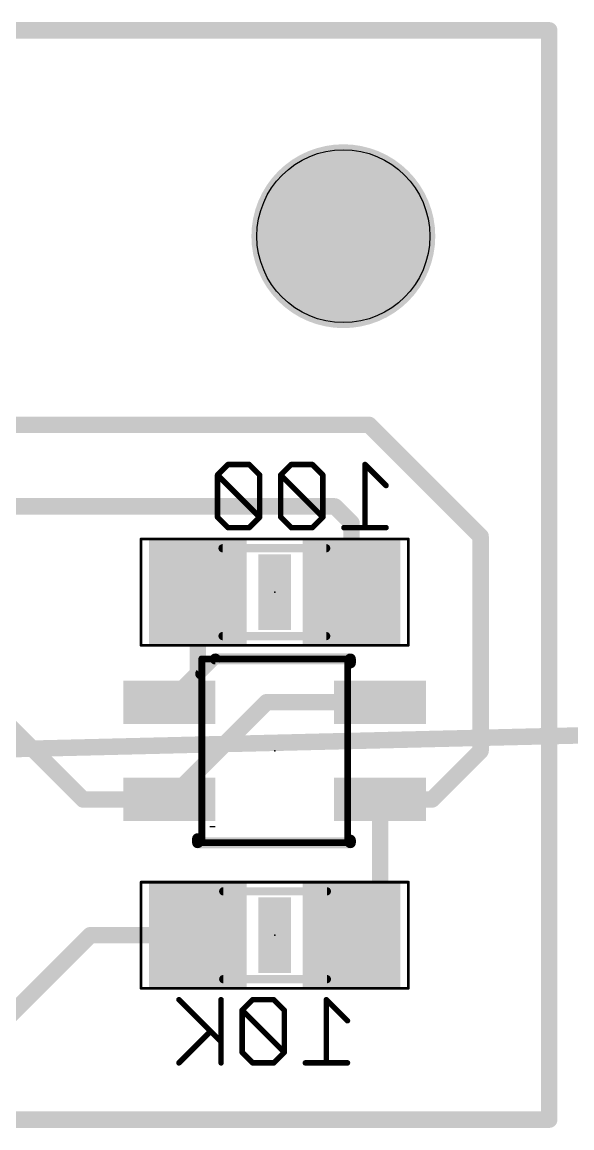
# Model space of a CAD drawing. Extents: x -1 to 156, y 2 to 108.
# Drawn here: x 105.18 to 115.35, y 1.91 to 22.38 of the extents above; entities that cross this region are included whole.
import ezdxf

# ---------------------------------------------------------------- set-up
doc = ezdxf.new("R2010")
doc.units = 0
for name, color, linetype in [('1', 22, 'CONTINUOUS'), ('16', 175, 'CONTINUOUS'), ('20', 7, 'CONTINUOUS'), ('22', 253, 'CONTINUOUS'), ('24', 7, 'CONTINUOUS'), ('28', 253, 'CONTINUOUS'), ('29', 253, 'CONTINUOUS'), ('30', 253, 'CONTINUOUS'), ('32', 253, 'CONTINUOUS'), ('36', 253, 'CONTINUOUS'), ('40', 175, 'CONTINUOUS'), ('46', 140, 'CONTINUOUS'), ('52', 253, 'CONTINUOUS')]:
    doc.layers.add(name, color=color, linetype=linetype)

# ---------------------------------------------------------------- blocks, each defined once
blk = doc.blocks.new('RECT')
blk.add_solid([(-0.5, -0.5), (0.5, -0.5), (-0.5, 0.5), (0.5, 0.5)])

msp = doc.modelspace()

# ---------------------------------------------------------------- linework, layer by layer
at = {"layer": '1', "const_width": 0.3048}
msp.add_lwpolyline([(156.21, 10.16), (-1.27, 6.35)], dxfattribs=at)
at = {"layer": '16', "const_width": 0.3048}
for points in [[(98.425, 14.9225), (111.6013, 14.9225)], [(111.6013, 14.9225), (113.665, 12.8588)], [(110.9663, 13.4144), (102.235, 13.4144)], [(111.277, 13.1036), (110.9663, 13.4144)], [(111.277, 11.8269), (111.277, 13.1036)], [(113.665, 12.8588), (113.665, 8.89)], [(108.433, 10.318), (108.433, 11.8269)], [(107.905, 9.79), (108.433, 10.318)], [(106.31, 7.99), (104.51, 9.79)], [(107.905, 7.99), (109.705, 9.79)], [(109.705, 9.79), (111.805, 9.79)], [(112.765, 7.99), (113.665, 8.89)], [(107.905, 7.99), (106.31, 7.99)], [(111.805, 5.608), (111.805, 7.99)], [(111.805, 7.99), (112.765, 7.99)], [(111.277, 5.4769), (111.805, 5.608)], [(106.4419, 5.4769), (104.2987, 3.3338)], [(108.433, 5.4769), (106.4419, 5.4769)]]:
    msp.add_lwpolyline(points, dxfattribs=at)
at = {"layer": '16', "const_width": 0.1524}
for points in [[(111.6551, 14.9764, 1), (111.5474, 14.8686)], [(111.6013, 14.8463, 1), (111.6013, 14.9987)], [(111.0201, 13.4683, 1), (110.9124, 13.3605)], [(110.9663, 13.3382, 1), (110.9663, 13.4906)], [(111.3532, 13.1036, 1), (111.2008, 13.1036)], [(111.2231, 13.0497, 1), (111.3309, 13.1575)], [(113.7412, 12.8588, 1), (113.5888, 12.8588)], [(113.6111, 12.8049, 1), (113.7189, 12.9126)], [(108.5092, 11.8269, 1), (108.3568, 11.8269)], [(111.2008, 11.8269, 1), (111.3532, 11.8269)], [(108.4869, 10.2641, 1), (108.3791, 10.3719)], [(108.3568, 10.318, 1), (108.5092, 10.318)], [(107.8511, 9.8439, 1), (107.9589, 9.7361)], [(109.705, 9.8662, 1), (109.705, 9.7138)], [(109.7589, 9.7361, 1), (109.6511, 9.8439)], [(111.805, 9.7138, 1), (111.805, 9.8662)], [(113.7189, 8.8361, 1), (113.6111, 8.9439)], [(113.5888, 8.89, 1), (113.7412, 8.89)], [(106.31, 8.0662, 1), (106.31, 7.9138)], [(106.2561, 7.9361, 1), (106.3639, 8.0439)], [(107.8511, 8.0439, 1), (107.9589, 7.9361)], [(107.905, 7.9138, 1), (107.905, 8.0662)], [(111.8812, 7.99, 1), (111.7288, 7.99)], [(111.805, 8.0662, 1), (111.805, 7.9138)], [(112.7111, 8.0439, 1), (112.8189, 7.9361)], [(112.765, 7.9138, 1), (112.765, 8.0662)], [(111.8234, 5.534, 1), (111.7866, 5.682)], [(106.4419, 5.5531, 1), (106.4419, 5.4007)], [(106.4958, 5.423, 1), (106.388, 5.5308)], [(108.433, 5.4007, 1), (108.433, 5.5531)], [(111.2586, 5.5508, 1), (111.2954, 5.4029)], [(111.7288, 5.608, 1), (111.8812, 5.608)]]:
    msp.add_lwpolyline(points, format="xyb", dxfattribs=at)
at = {"layer": '20', "const_width": 0.3048}
for points in [[(79.375, 22.225), (114.935, 22.225)], [(114.935, 2.0638), (114.935, 22.225)], [(79.375, 2.0638), (114.935, 2.0638)]]:
    msp.add_lwpolyline(points, dxfattribs=at)
at = {"layer": '20', "const_width": 0.1524}
for points in [[(115.0112, 22.225, 1), (114.8588, 22.225)], [(114.935, 22.1488, 1), (114.935, 22.3012)], [(114.8588, 2.0638, 1), (115.0112, 2.0638)], [(114.935, 1.9876, 1), (114.935, 2.14)]]:
    msp.add_lwpolyline(points, format="xyb", dxfattribs=at)
at = {"layer": '20'}
msp.add_circle((111.125, 18.415), 1.6, dxfattribs=at)
at = {"layer": '22', "const_width": 0.2032}
for points in [[(108.485, 10.314), (108.755, 10.59)], [(108.755, 10.59), (111.255, 10.59)], [(111.255, 10.59), (111.255, 10.517)], [(108.428, 7.263), (108.428, 7.19)], [(108.428, 7.19), (111.255, 7.19)], [(111.255, 7.19), (111.255, 7.236)]]:
    msp.add_lwpolyline(points, dxfattribs=at)
at = {"layer": '22', "const_width": 0.1016}
for points in [[(108.755, 10.6408, 1), (108.755, 10.5392)], [(108.7913, 10.5545, 1), (108.7187, 10.6255)], [(111.3058, 10.59, 1), (111.2042, 10.59)], [(111.255, 10.5392, 1), (111.255, 10.6408)], [(111.2042, 10.517, 1), (111.3058, 10.517)], [(108.4487, 10.3495, 1), (108.5213, 10.2785)], [(108.4788, 7.263, 1), (108.3772, 7.263)], [(108.428, 7.2408, 1), (108.428, 7.1392)], [(108.3772, 7.19, 1), (108.4788, 7.19)], [(111.3058, 7.236, 1), (111.2042, 7.236)], [(111.2042, 7.19, 1), (111.3058, 7.19)], [(111.255, 7.1392, 1), (111.255, 7.2408)]]:
    msp.add_lwpolyline(points, format="xyb", dxfattribs=at)
at = {"layer": '24'}
for p in [(109.855, 11.8269), (109.855, 8.89), (109.855, 5.4769)]:
    msp.add_point(p, dxfattribs=at)
at = {"layer": '28', "const_width": 0.1016}
for points in [[(108.9919, 14.1901), (108.797, 13.9952)], [(109.3817, 14.1901), (108.9919, 14.1901)], [(109.5766, 13.9952), (109.3817, 14.1901)], [(110.1613, 14.1901), (109.9664, 13.9952)], [(110.5511, 14.1901), (110.1613, 14.1901)], [(110.746, 13.9952), (110.5511, 14.1901)], [(111.9154, 13.8003), (111.5256, 14.1901)], [(111.5256, 14.1901), (111.5256, 13.0207)], [(108.797, 13.9952), (108.797, 13.2156)], [(109.5766, 13.2156), (108.797, 13.9952)], [(109.5766, 13.2156), (109.5766, 13.9952)], [(109.9664, 13.9952), (109.9664, 13.2156)], [(110.746, 13.2156), (109.9664, 13.9952)], [(110.746, 13.2156), (110.746, 13.9952)], [(108.797, 13.2156), (108.9919, 13.0207)], [(109.3817, 13.0207), (109.5766, 13.2156)], [(109.9664, 13.2156), (110.1613, 13.0207)], [(110.5511, 13.0207), (110.746, 13.2156)], [(108.9919, 13.0207), (109.3817, 13.0207)], [(110.1613, 13.0207), (110.5511, 13.0207)], [(111.9154, 13.0207), (111.1358, 13.0207)], [(108.8624, 3.5045), (108.0828, 4.2841)], [(108.8624, 4.2841), (108.8624, 3.1147)], [(109.4471, 4.2841), (109.2522, 4.0892)], [(109.8369, 4.2841), (109.4471, 4.2841)], [(110.0318, 4.0892), (109.8369, 4.2841)], [(111.2012, 3.8943), (110.8114, 4.2841)], [(110.8114, 4.2841), (110.8114, 3.1147)], [(109.2522, 4.0892), (109.2522, 3.3096)], [(110.0318, 3.3096), (109.2522, 4.0892)], [(110.0318, 3.3096), (110.0318, 4.0892)], [(108.6675, 3.6994), (108.0828, 3.1147)], [(109.2522, 3.3096), (109.4471, 3.1147)], [(109.8369, 3.1147), (110.0318, 3.3096)], [(109.4471, 3.1147), (109.8369, 3.1147)], [(111.2012, 3.1147), (110.4216, 3.1147)]]:
    msp.add_lwpolyline(points, dxfattribs=at)
at = {"layer": '28', "const_width": 0.0508}
for points in [[(108.9919, 14.2155, 1), (108.9919, 14.1647)], [(109.0099, 14.1721, 1), (108.9739, 14.208)], [(109.3997, 14.208, 1), (109.3637, 14.1721)], [(109.3817, 14.1647, 1), (109.3817, 14.2155)], [(110.1613, 14.2155, 1), (110.1613, 14.1647)], [(110.1793, 14.1721, 1), (110.1433, 14.208)], [(110.5691, 14.208, 1), (110.5331, 14.1721)], [(110.5511, 14.1647, 1), (110.5511, 14.2155)], [(111.5436, 14.208, 1), (111.5076, 14.1721)], [(111.551, 14.1901, 1), (111.5002, 14.1901)], [(108.8224, 13.9952, 1), (108.7716, 13.9952)], [(108.815, 14.0131, 1), (108.779, 13.9772)], [(108.779, 14.0131, 1), (108.815, 13.9772)], [(109.602, 13.9952, 1), (109.5512, 13.9952)], [(109.5586, 13.9772, 1), (109.5946, 14.0131)], [(109.9918, 13.9952, 1), (109.941, 13.9952)], [(109.9844, 14.0131, 1), (109.9484, 13.9772)], [(109.9484, 14.0131, 1), (109.9844, 13.9772)], [(110.7714, 13.9952, 1), (110.7206, 13.9952)], [(110.728, 13.9772, 1), (110.764, 14.0131)], [(111.8974, 13.7823, 1), (111.9334, 13.8182)], [(108.815, 13.2335, 1), (108.779, 13.1976)], [(108.7716, 13.2156, 1), (108.8224, 13.2156)], [(109.5512, 13.2156, 1), (109.602, 13.2156)], [(109.5946, 13.1976, 1), (109.5586, 13.2335)], [(109.5586, 13.1976, 1), (109.5946, 13.2335)], [(109.9844, 13.2335, 1), (109.9484, 13.1976)], [(109.941, 13.2156, 1), (109.9918, 13.2156)], [(110.7206, 13.2156, 1), (110.7714, 13.2156)], [(110.764, 13.1976, 1), (110.728, 13.2335)], [(110.728, 13.1976, 1), (110.764, 13.2335)], [(108.9919, 13.0461, 1), (108.9919, 12.9953)], [(108.9739, 13.0027, 1), (109.0099, 13.0386)], [(109.3637, 13.0386, 1), (109.3997, 13.0027)], [(109.3817, 12.9953, 1), (109.3817, 13.0461)], [(110.1613, 13.0461, 1), (110.1613, 12.9953)], [(110.1433, 13.0027, 1), (110.1793, 13.0386)], [(110.5331, 13.0386, 1), (110.5691, 13.0027)], [(110.5511, 12.9953, 1), (110.5511, 13.0461)], [(111.1358, 13.0461, 1), (111.1358, 12.9953)], [(111.5002, 13.0207, 1), (111.551, 13.0207)], [(111.9154, 12.9953, 1), (111.9154, 13.0461)], [(108.1008, 4.302, 1), (108.0648, 4.2661)], [(108.8878, 4.2841, 1), (108.837, 4.2841)], [(109.4471, 4.3095, 1), (109.4471, 4.2587)], [(109.4651, 4.2661, 1), (109.4291, 4.302)], [(109.8549, 4.302, 1), (109.8189, 4.2661)], [(109.8369, 4.2587, 1), (109.8369, 4.3095)], [(110.8294, 4.302, 1), (110.7934, 4.2661)], [(110.8368, 4.2841, 1), (110.786, 4.2841)], [(109.2776, 4.0892, 1), (109.2268, 4.0892)], [(109.2702, 4.1071, 1), (109.2342, 4.0712)], [(109.2342, 4.1071, 1), (109.2702, 4.0712)], [(110.0572, 4.0892, 1), (110.0064, 4.0892)], [(110.0138, 4.0712, 1), (110.0498, 4.1071)], [(111.1832, 3.8763, 1), (111.2192, 3.9122)], [(108.6855, 3.6814, 1), (108.6495, 3.7173)], [(108.8444, 3.4865, 1), (108.8804, 3.5224)], [(109.2702, 3.3275, 1), (109.2342, 3.2916)], [(109.2268, 3.3096, 1), (109.2776, 3.3096)], [(110.0064, 3.3096, 1), (110.0572, 3.3096)], [(110.0498, 3.2916, 1), (110.0138, 3.3275)], [(110.0138, 3.2916, 1), (110.0498, 3.3275)], [(108.0648, 3.1326, 1), (108.1008, 3.0967)], [(108.837, 3.1147, 1), (108.8878, 3.1147)], [(109.4471, 3.1401, 1), (109.4471, 3.0893)], [(109.4291, 3.0967, 1), (109.4651, 3.1326)], [(109.8189, 3.1326, 1), (109.8549, 3.0967)], [(109.8369, 3.0893, 1), (109.8369, 3.1401)], [(110.4216, 3.1401, 1), (110.4216, 3.0893)], [(110.786, 3.1147, 1), (110.8368, 3.1147)], [(111.2012, 3.0893, 1), (111.2012, 3.1401)]]:
    msp.add_lwpolyline(points, format="xyb", dxfattribs=at)
at = {"layer": '29', "const_width": 1.7016}
msp.add_lwpolyline([(111.125, 17.5642, 1), (111.125, 19.2658, 1), (111.125, 17.5642)], format="xyb", dxfattribs=at)
at = {"layer": '30', "const_width": 1.7016}
msp.add_lwpolyline([(111.125, 17.5642, 1), (111.125, 19.2658, 1), (111.125, 17.5642)], format="xyb", dxfattribs=at)
at = {"layer": '40', "const_width": 0.0508}
for points in [[(112.328, 12.8099), (107.382, 12.8099)], [(107.382, 12.8099), (107.382, 10.8439)], [(112.328, 10.8439), (112.328, 12.8099)], [(107.382, 10.8439), (112.328, 10.8439)], [(112.328, 6.4599), (107.382, 6.4599)], [(107.382, 6.4599), (107.382, 4.4939)], [(112.328, 4.4939), (112.328, 6.4599)], [(107.382, 4.4939), (112.328, 4.4939)]]:
    msp.add_lwpolyline(points, dxfattribs=at)
at = {"layer": '40', "const_width": 0.0254}
for points in [[(107.382, 12.8226, 1), (107.382, 12.7972)], [(107.3947, 12.8099, 1), (107.3693, 12.8099)], [(112.3407, 12.8099, 1), (112.3153, 12.8099)], [(112.328, 12.7972, 1), (112.328, 12.8226)], [(107.382, 10.8566, 1), (107.382, 10.8312)], [(107.3693, 10.8439, 1), (107.3947, 10.8439)], [(112.3153, 10.8439, 1), (112.3407, 10.8439)], [(112.328, 10.8312, 1), (112.328, 10.8566)], [(107.382, 6.4726, 1), (107.382, 6.4472)], [(107.3947, 6.4599, 1), (107.3693, 6.4599)], [(112.3407, 6.4599, 1), (112.3153, 6.4599)], [(112.328, 6.4472, 1), (112.328, 6.4726)], [(107.382, 4.5066, 1), (107.382, 4.4812)], [(107.3693, 4.4939, 1), (107.3947, 4.4939)], [(112.3153, 4.4939, 1), (112.3407, 4.4939)], [(112.328, 4.4812, 1), (112.328, 4.5066)]]:
    msp.add_lwpolyline(points, format="xyb", dxfattribs=at)
at = {"layer": '46'}
msp.add_line((108.655, 7.49), (108.755, 7.49), dxfattribs=at)
at = {"layer": '52'}
for points, const_width in [([(110.8075, 12.6397), (108.8898, 12.6397)], 0.1524), ([(110.8075, 11.0141), (108.8898, 11.0141)], 0.1524), ([(108.505, 7.19), (108.505, 10.59)], 0.127), ([(108.505, 10.59), (111.205, 10.59)], 0.127), ([(111.205, 10.59), (111.205, 7.19)], 0.127), ([(111.205, 7.19), (108.505, 7.19)], 0.127), ([(108.9025, 6.2897), (110.8202, 6.2897)], 0.1524), ([(108.9025, 4.6641), (110.8202, 4.6641)], 0.1524)]:
    msp.add_lwpolyline(points, dxfattribs=dict(at, const_width=const_width))
for points, const_width in [([(108.8898, 12.6778, 1), (108.8898, 12.6016)], 0.0762), ([(110.8075, 12.6016, 1), (110.8075, 12.6778)], 0.0762), ([(108.8898, 11.0522, 1), (108.8898, 10.976)], 0.0762), ([(110.8075, 10.976, 1), (110.8075, 11.0522)], 0.0762), ([(108.505, 10.6218, 1), (108.505, 10.5582)], 0.0635), ([(108.5368, 10.59, 1), (108.4733, 10.59)], 0.0635), ([(111.2368, 10.59, 1), (111.1732, 10.59)], 0.0635), ([(111.205, 10.5582, 1), (111.205, 10.6218)], 0.0635), ([(108.505, 7.2218, 1), (108.505, 7.1583)], 0.0635), ([(108.4733, 7.19, 1), (108.5368, 7.19)], 0.0635), ([(111.1732, 7.19, 1), (111.2368, 7.19)], 0.0635), ([(111.205, 7.1583, 1), (111.205, 7.2218)], 0.0635), ([(108.9025, 6.3278, 1), (108.9025, 6.2516)], 0.0762), ([(110.8202, 6.2516, 1), (110.8202, 6.3278)], 0.0762), ([(108.9025, 4.7022, 1), (108.9025, 4.626)], 0.0762), ([(110.8202, 4.626, 1), (110.8202, 4.7022)], 0.0762)]:
    msp.add_lwpolyline(points, format="xyb", dxfattribs=dict(at, const_width=const_width))

# ---------------------------------------------------------------- block references
at = {"layer": '16'}
for p, xscale, yscale in [((108.433, 11.8269), 1.6, 1.803), ((111.277, 11.8269), 1.6, 1.803), ((107.905, 9.79), 1.5, 0.6), ((111.805, 9.79), 1.5, 0.6), ((107.905, 7.99), 1.5, 0.6), ((111.805, 7.99), 1.5, 0.6)]:
    msp.add_blockref('RECT', p, dxfattribs=dict(at, xscale=xscale, yscale=yscale))
at = {"layer": '16', "xscale": 1.6, "yscale": 1.803, "rotation": 180}
for p in [(108.433, 5.4769), (111.277, 5.4769)]:
    msp.add_blockref('RECT', p, dxfattribs=at)
at = {"layer": '30'}
for p, xscale, yscale in [((108.433, 11.8269), 1.8032, 2.0062), ((111.277, 11.8269), 1.8032, 2.0062), ((107.905, 9.79), 1.7032, 0.8032), ((111.805, 9.79), 1.7032, 0.8032), ((107.905, 7.99), 1.7032, 0.8032), ((111.805, 7.99), 1.7032, 0.8032)]:
    msp.add_blockref('RECT', p, dxfattribs=dict(at, xscale=xscale, yscale=yscale))
at = {"layer": '30', "xscale": 1.8032, "yscale": 2.0062, "rotation": 180}
for p in [(108.433, 5.4769), (111.277, 5.4769)]:
    msp.add_blockref('RECT', p, dxfattribs=at)
at = {"layer": '32'}
for p, xscale, yscale in [((108.433, 11.8269), 1.5238, 1.7268), ((111.277, 11.8269), 1.5238, 1.7268), ((107.905, 9.79), 1.4238, 0.5238), ((111.805, 9.79), 1.4238, 0.5238), ((107.905, 7.99), 1.4238, 0.5238), ((111.805, 7.99), 1.4238, 0.5238)]:
    msp.add_blockref('RECT', p, dxfattribs=dict(at, xscale=xscale, yscale=yscale))
at = {"layer": '32', "xscale": 1.5238, "yscale": 1.7268, "rotation": 180}
for p in [(108.433, 5.4769), (111.277, 5.4769)]:
    msp.add_blockref('RECT', p, dxfattribs=at)
at = {"layer": '36', "xscale": 0.6, "yscale": 1.4}
msp.add_blockref('RECT', (109.855, 11.8269), dxfattribs=at)
at = {"layer": '36', "xscale": 0.6, "yscale": 1.4, "rotation": 180}
msp.add_blockref('RECT', (109.855, 5.4769), dxfattribs=at)
at = {"layer": '52', "xscale": 0.7366, "yscale": 1.7526}
for p in [(108.5342, 11.8269), (111.1758, 11.8269)]:
    msp.add_blockref('RECT', p, dxfattribs=at)
at = {"layer": '52', "xscale": 0.7366, "yscale": 1.7526, "rotation": 180}
for p in [(108.5342, 5.4769), (111.1758, 5.4769)]:
    msp.add_blockref('RECT', p, dxfattribs=at)

doc.saveas('drawing.dxf')
